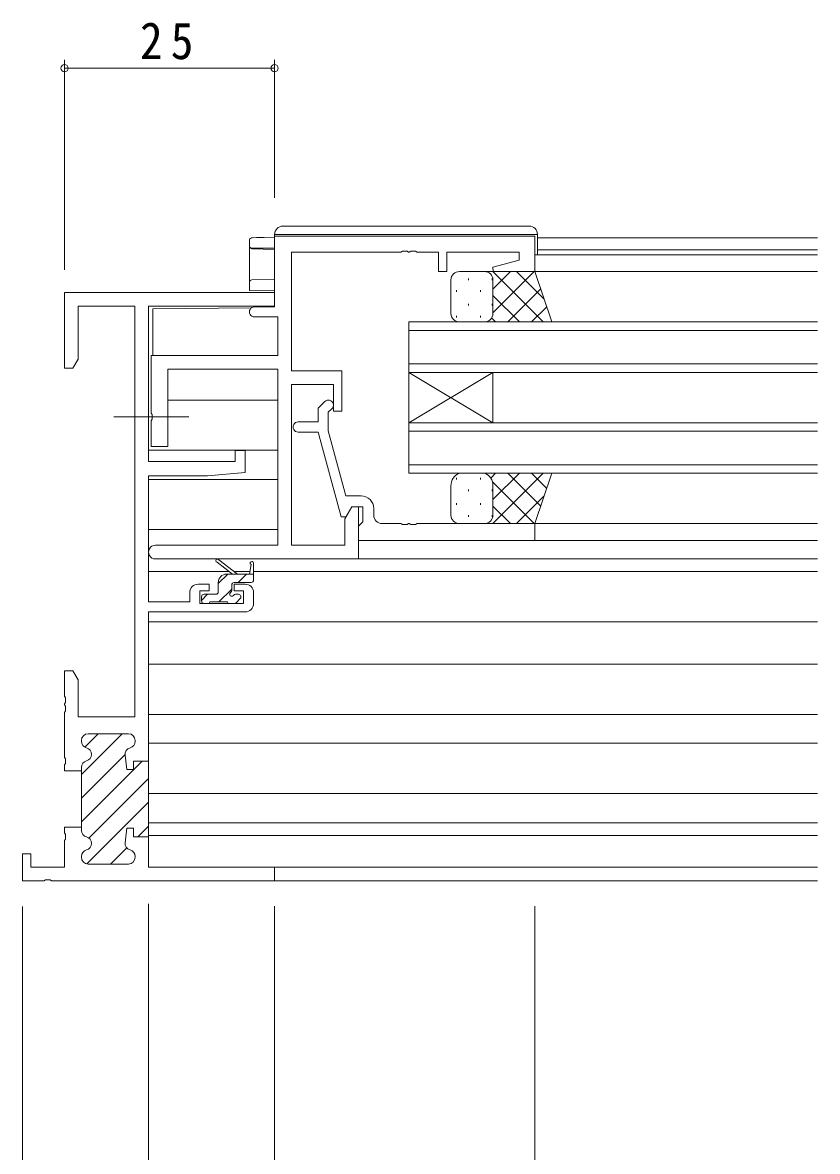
# Model space of a CAD drawing. Units: millimetres, scale not verified. Extents: x -594 to 539, y -420 to 386.
# Drawn here: x -330.2 to -235.6, y -290.6 to -156.3 of the extents above; entities that cross this region are included whole.
import ezdxf

# ---------------------------------------------------------------- set-up
doc = ezdxf.new("R2010")
doc.units = ezdxf.units.MM
doc.header["$LTSCALE"] = 2
doc.linetypes.add('CHAIN2', pattern=[12, 9, -1, 1, -1])
for name, color, linetype, lineweight in [('0-3_YKK_11', 7, 'Continuous', 9), ('0-4_YKK_12', 2, 'Continuous', 9), ('0-5_YKK_13', 4, 'Continuous', 9), ('0-7_YKK_D', 6, 'Continuous', 9)]:
    doc.layers.add(name, color=color, linetype=linetype, lineweight=lineweight)
doc.styles.add('ＭＳ ゴシック', font='')
doc.styles.get('ＭＳ ゴシック').set_extended_font_data('MS Gothic')

msp = doc.modelspace()

# ---------------------------------------------------------------- linework, layer by layer
at = {"layer": '0-3_YKK_11'}
for p, q in [((-300.206, -190.152), (-300.206, -181.752)), ((-300.206, -181.752), (-269.206, -181.752)), ((-269.206, -181.752), (-269.206, -185.952)), ((-298.206, -183.652), (-298.206, -197.752)), ((-285.164, -183.652), (-298.206, -183.652)), ((-284.981, -183.532), (-285.164, -183.652)), ((-284.431, -183.532), (-284.981, -183.532)), ((-284.247, -183.652), (-284.431, -183.532)), ((-284.164, -183.652), (-284.247, -183.652)), ((-283.981, -183.532), (-284.164, -183.652)), ((-283.431, -183.532), (-283.981, -183.532)), ((-283.247, -183.652), (-283.431, -183.532)), ((-280.706, -183.652), (-283.247, -183.652)), ((-280.706, -185.953), (-280.706, -183.652)), ((-279.706, -183.652), (-279.706, -185.953)), ((-271.106, -183.652), (-279.706, -183.652)), ((-271.106, -184.591), (-271.106, -183.652)), ((-274.235, -185.43), (-271.106, -184.591)), ((-279.706, -185.953), (-280.706, -185.953)), ((-274.166, -185.952), (-274.235, -185.43)), ((-269.206, -185.952), (-274.166, -185.952)), ((-325.206, -188.452), (-325.206, -197.452)), ((-300.206, -188.452), (-325.206, -188.452)), ((-300.206, -190.082), (-300.206, -188.452)), ((-323.576, -190.082), (-316.836, -190.082)), ((-323.576, -196.361), (-323.576, -190.082)), ((-316.836, -190.082), (-316.836, -238.952)), ((-315.206, -190.082), (-300.206, -190.082)), ((-315.206, -208.552), (-315.206, -190.082)), ((-302.606, -190.152), (-300.206, -190.152)), ((-299.836, -191.352), (-302.606, -191.352)), ((-299.836, -195.952), (-299.836, -191.352)), ((-314.906, -195.952), (-299.836, -195.952)), ((-314.906, -202.794), (-314.906, -195.952)), ((-324.206, -197.452), (-323.576, -196.361)), ((-325.206, -197.452), (-324.206, -197.452)), ((-312.906, -197.582), (-312.906, -206.752)), ((-299.836, -197.582), (-312.906, -197.582)), ((-299.836, -218.522), (-299.836, -197.582)), ((-298.206, -197.752), (-292.206, -197.752)), ((-292.206, -197.752), (-292.206, -202.552)), ((-298.206, -199.382), (-298.206, -218.522)), ((-293.206, -199.382), (-298.206, -199.382)), ((-293.206, -202.552), (-293.206, -199.382)), ((-294.23, -201.428), (-295.006, -202.204)), ((-314.786, -202.977), (-314.906, -202.794)), ((-295.006, -202.204), (-295.006, -203.852)), ((-293.806, -202.701), (-293.381, -202.277)), ((-293.806, -204.891), (-293.806, -202.701)), ((-292.206, -202.552), (-293.206, -202.552)), ((-314.906, -203.711), (-314.786, -203.527)), ((-314.906, -206.752), (-314.906, -203.711)), ((-314.786, -203.527), (-314.786, -202.977)), ((-295.006, -203.852), (-297.406, -203.852)), ((-297.406, -205.052), (-295.005, -205.052)), ((-295.005, -205.052), (-292.298, -215.152)), ((-291.726, -212.652), (-293.806, -204.891)), ((-312.906, -206.752), (-314.906, -206.752)), ((-304.906, -207.252), (-304.906, -208.552)), ((-303.706, -207.252), (-304.906, -207.252)), ((-303.706, -209.859), (-303.706, -207.252)), ((-304.906, -208.552), (-315.206, -208.552)), ((-315.206, -210.252), (-308.206, -210.252)), ((-315.206, -225.252), (-315.206, -210.252)), ((-308.206, -210.252), (-303.706, -209.859)), ((-289.906, -212.652), (-291.726, -212.652)), ((-291.836, -215.39), (-291.006, -213.952)), ((-291.698, -215.152), (-291.006, -213.952)), ((-291.006, -213.952), (-289.706, -213.952)), ((-291.006, -213.952), (-290.206, -213.952)), ((-290.206, -213.952), (-290.206, -220.152)), ((-289.706, -213.952), (-289.706, -215.752)), ((-288.406, -214.952), (-288.406, -214.152)), ((-292.298, -215.152), (-291.698, -215.152)), ((-291.836, -218.522), (-291.836, -215.39)), ((-289.906, -215.952), (-290.206, -216.252)), ((-290.206, -216.252), (-290.206, -217.952)), ((-289.706, -215.752), (-289.906, -215.952)), ((-285.164, -215.952), (-287.406, -215.952)), ((-284.981, -216.072), (-285.164, -215.952)), ((-284.431, -216.072), (-284.981, -216.072)), ((-284.247, -215.952), (-284.431, -216.072)), ((-284.164, -215.952), (-284.247, -215.952)), ((-283.981, -216.072), (-284.164, -215.952)), ((-283.431, -216.072), (-283.981, -216.072)), ((-283.247, -215.952), (-283.431, -216.072)), ((-269.206, -215.952), (-283.247, -215.952)), ((-269.206, -217.952), (-269.206, -215.952)), ((-314.391, -218.522), (-299.836, -218.522)), ((-298.206, -218.522), (-291.836, -218.522)), ((-290.206, -217.952), (-269.206, -217.952)), ((-290.206, -220.152), (-314.391, -220.152)), ((-310.306, -224.152), (-310.306, -225.252)), ((-308.006, -223.152), (-309.306, -223.152)), ((-309.106, -223.952), (-308.006, -223.952)), ((-309.106, -225.453), (-309.106, -223.952)), ((-308.006, -223.952), (-308.006, -223.152)), ((-305.006, -223.152), (-305.006, -223.952)), ((-303.706, -223.152), (-305.006, -223.152)), ((-305.006, -223.952), (-303.906, -223.952)), ((-303.906, -223.952), (-303.906, -225.453)), ((-302.706, -225.453), (-302.706, -224.152)), ((-310.306, -225.252), (-315.206, -225.252)), ((-303.906, -225.453), (-309.106, -225.453)), ((-315.206, -226.452), (-303.706, -226.452)), ((-315.206, -244.203), (-315.206, -226.452)), ((-325.206, -233.452), (-325.206, -236.494)), ((-324.206, -233.452), (-325.206, -233.452)), ((-323.576, -234.544), (-324.206, -233.452)), ((-323.576, -238.952), (-323.576, -234.544)), ((-325.206, -236.494), (-325.086, -236.678)), ((-325.086, -237.227), (-325.206, -237.411)), ((-325.206, -237.411), (-325.206, -237.494)), ((-325.206, -237.494), (-325.086, -237.678)), ((-325.086, -236.678), (-325.086, -237.227)), ((-325.086, -237.678), (-325.086, -238.227)), ((-325.086, -238.227), (-325.206, -238.411)), ((-325.206, -238.411), (-325.206, -243.744)), ((-316.836, -238.952), (-323.576, -238.952)), ((-323.206, -245.796), (-318.363, -240.952)), ((-323.206, -241.752), (-323.206, -241.853)), ((-323.206, -241.853), (-323.206, -241.752)), ((-322.792, -242.554), (-321.191, -240.952)), ((-317.606, -240.952), (-322.406, -240.952)), ((-322.406, -240.952), (-317.606, -240.952)), ((-316.806, -241.853), (-316.806, -241.752)), ((-316.806, -241.752), (-316.806, -241.853)), ((-325.206, -243.744), (-325.086, -243.928)), ((-325.086, -243.928), (-325.086, -244.477)), ((-323.206, -248.624), (-318.005, -243.424)), ((-323.206, -251.452), (-315.956, -244.203)), ((-317.806, -245.202), (-318.001, -243.493)), ((-318.001, -243.493), (-317.806, -245.202)), ((-317.006, -244.203), (-317.006, -245.202)), ((-315.206, -244.203), (-317.006, -244.203)), ((-317.006, -244.203), (-315.206, -244.203)), ((-317.006, -245.202), (-317.006, -244.203)), ((-315.206, -253.502), (-315.206, -244.203)), ((-315.206, -253.502), (-315.206, -244.203)), ((-325.086, -244.477), (-325.206, -244.661)), ((-325.206, -244.661), (-325.206, -245.352)), ((-325.206, -245.352), (-323.206, -245.352)), ((-323.206, -244.952), (-323.206, -245.352)), ((-323.206, -245.352), (-323.206, -244.952)), ((-323.206, -245.352), (-323.206, -252.052)), ((-317.006, -245.202), (-317.806, -245.202)), ((-317.806, -245.202), (-317.006, -245.202)), ((-322.304, -253.379), (-315.206, -246.281)), ((-322.538, -256.442), (-315.206, -249.109)), ((-325.206, -252.052), (-325.206, -252.744)), ((-323.206, -252.052), (-325.206, -252.052)), ((-323.206, -252.052), (-323.206, -252.453)), ((-323.206, -252.453), (-323.206, -252.052)), ((-318.001, -253.912), (-317.806, -252.202)), ((-317.806, -252.202), (-318.001, -253.912)), ((-317.806, -252.202), (-317.006, -252.202)), ((-317.006, -252.202), (-317.806, -252.202)), ((-317.006, -252.202), (-317.006, -253.202)), ((-317.006, -253.202), (-317.006, -252.202)), ((-316.47, -253.202), (-315.206, -251.938)), ((-325.206, -252.744), (-325.086, -252.928)), ((-325.086, -253.477), (-325.206, -253.661)), ((-325.206, -253.661), (-325.206, -256.823)), ((-325.086, -252.928), (-325.086, -253.477)), ((-317.006, -253.202), (-315.506, -253.202)), ((-315.206, -253.202), (-317.006, -253.202)), ((-315.206, -256.823), (-315.206, -253.202)), ((-319.72, -256.452), (-317.803, -254.535)), ((-330.206, -255.252), (-330.206, -258.452)), ((-329.206, -255.252), (-330.206, -255.252)), ((-329.206, -256.823), (-329.206, -255.252)), ((-323.206, -255.552), (-323.206, -255.653)), ((-323.206, -255.653), (-323.206, -255.552)), ((-322.406, -256.452), (-317.606, -256.452)), ((-317.606, -256.452), (-322.406, -256.452)), ((-316.806, -255.653), (-316.806, -255.552)), ((-316.806, -255.552), (-316.806, -255.653)), ((-325.206, -256.823), (-329.206, -256.823)), ((-300.206, -256.823), (-315.206, -256.823)), ((-300.206, -258.452), (-300.206, -256.823)), ((-330.206, -258.452), (-327.664, -258.452)), ((-327.664, -258.452), (-327.481, -258.332)), ((-327.481, -258.332), (-326.931, -258.332)), ((-326.931, -258.332), (-326.747, -258.452)), ((-326.747, -258.452), (-300.206, -258.452)), ((-326.747, -258.452), (-300.206, -258.452))]:
    msp.add_line(p, q, dxfattribs=at)
for centre, radius, start, end in [((-302.606, -190.752), 0.6, 89.99998, 270), ((-293.806, -201.852), 0.6, 314.99998, 135), ((-297.406, -204.452), 0.6, 89.99998, 270), ((-289.906, -214.152), 1.5, 0, 89.99998), ((-287.406, -214.952), 1, 180, 269.99998), ((-314.391, -219.337), 0.815, 89.99998, 270), ((-309.306, -224.152), 1, 90, 179.99998), ((-303.706, -224.152), 1, 0, 89.99998), ((-303.706, -225.453), 1, 270, 359.99998), ((-322.406, -241.752), 0.8, 90, 179.99998), ((-322.406, -241.752), 0.8, 90, 179.99998), ((-317.606, -241.752), 0.8, 0, 89.99998), ((-317.606, -241.752), 0.8, 0, 89.99998), ((-322.406, -241.853), 0.8, 180.00002, 255.52251), ((-322.406, -241.853), 0.8, 180.00002, 255.52251), ((-322.806, -243.402), 0.8, 284.47751, 75.52248), ((-322.806, -243.402), 0.8, 284.47751, 75.52248), ((-317.206, -243.402), 0.8, 104.47752, 186.50302), ((-317.206, -243.402), 0.8, 104.47752, 186.50302), ((-317.606, -241.853), 0.8, 284.47748, 359.99997), ((-317.606, -241.853), 0.8, 284.47748, 359.99997), ((-322.406, -244.952), 0.8, 104.47748, 179.99997), ((-322.406, -244.952), 0.8, 104.47748, 179.99997), ((-322.406, -252.453), 0.8, 180.00002, 255.52251), ((-322.406, -252.453), 0.8, 180.00002, 255.52251), ((-322.806, -254.002), 0.8, 284.47751, 75.52248), ((-322.806, -254.002), 0.8, 284.47751, 75.52248), ((-322.406, -255.552), 0.8, 104.47748, 179.99997), ((-322.406, -255.552), 0.8, 104.47748, 179.99997), ((-317.206, -254.002), 0.8, 173.49696, 255.52246), ((-317.206, -254.002), 0.8, 173.49696, 255.52246), ((-317.606, -255.552), 0.8, 0.00002, 75.52251), ((-317.606, -255.552), 0.8, 0.00002, 75.52251), ((-322.406, -255.653), 0.8, 180, 269.99998), ((-322.406, -255.653), 0.8, 180, 269.99998), ((-317.606, -255.653), 0.8, 270, 359.99998), ((-317.606, -255.653), 0.8, 270, 359.99998)]:
    msp.add_arc(centre, radius, start, end, dxfattribs=at)
at = {"layer": '0-4_YKK_12'}
for p, q in [((-268.906, -181.952), (-235.581, -181.952)), ((-269.206, -183.952), (-235.581, -183.952)), ((-268.906, -183.352), (-235.581, -183.352)), ((-269.706, -185.953), (-235.581, -185.953)), ((-284.206, -197.952), (-284.206, -191.953)), ((-284.206, -191.953), (-235.581, -191.953)), ((-235.581, -192.953), (-284.206, -192.952)), ((-284.206, -196.952), (-235.581, -196.952)), ((-284.206, -203.952), (-274.206, -197.952)), ((-284.206, -197.952), (-274.206, -203.952)), ((-284.206, -197.952), (-284.206, -203.952)), ((-235.581, -197.953), (-284.206, -197.952)), ((-274.206, -197.952), (-274.206, -203.952)), ((-299.836, -201.252), (-312.906, -201.252)), ((-284.206, -209.952), (-284.206, -203.952)), ((-284.206, -203.952), (-235.581, -203.953)), ((-235.581, -204.953), (-284.206, -204.953)), ((-315.206, -207.206), (-299.836, -207.206)), ((-284.206, -208.952), (-235.581, -208.952)), ((-315.206, -210.699), (-299.836, -210.699)), ((-235.581, -209.953), (-284.206, -209.952)), ((-269.706, -215.952), (-235.581, -215.952)), ((-299.836, -216.652), (-315.206, -216.652)), ((-269.506, -217.952), (-235.581, -217.952)), ((-290.506, -220.152), (-235.581, -220.152)), ((-315.206, -221.652), (-305.595, -221.652)), ((-305.001, -221.652), (-303.151, -221.652)), ((-302.706, -221.652), (-235.581, -221.652)), ((-235.581, -227.652), (-315.206, -227.652)), ((-315.206, -232.652), (-235.581, -232.652)), ((-315.206, -238.652), (-235.581, -238.652)), ((-315.206, -242.052), (-235.581, -242.052)), ((-315.206, -248.053), (-235.581, -248.053)), ((-315.206, -253.052), (-235.581, -253.052)), ((-314.906, -256.823), (-235.581, -256.823)), ((-300.506, -258.452), (-235.581, -258.452))]:
    msp.add_line(p, q, dxfattribs=at)
at = {"layer": '0-5_YKK_13'}
for p, q in [((-269.906, -180.552), (-299.206, -180.552)), ((-303.206, -182.887), (-303.206, -182.251)), ((-300.258, -181.858), (-300.206, -181.857)), ((-268.906, -181.552), (-268.905, -183.952)), ((-300.206, -183.187), (-300.258, -183.186)), ((-278.206, -185.952), (-275.206, -185.952)), ((-269.206, -185.952), (-275.206, -185.952)), ((-274.97, -185.981), (-274.942, -185.952)), ((-274.237, -185.952), (-268.237, -191.953)), ((-274.206, -190.873), (-269.285, -185.952)), ((-274.206, -188.044), (-272.114, -185.952)), ((-271.409, -185.952), (-268.104, -189.258)), ((-267.206, -191.953), (-269.206, -185.952)), ((-302.911, -186.935), (-300.235, -186.888)), ((-300.235, -186.888), (-300.206, -186.887)), ((-279.206, -190.952), (-279.206, -186.952)), ((-277.126, -186.772), (-277.126, -186.972)), ((-274.296, -186.772), (-274.296, -186.972)), ((-274.206, -186.952), (-274.206, -190.952)), ((-274.206, -186.952), (-274.206, -190.952)), ((-272.457, -191.953), (-268.518, -188.014)), ((-300.206, -188.247), (-300.232, -188.247)), ((-278.541, -188.187), (-278.541, -188.387)), ((-275.711, -188.187), (-275.711, -188.387)), ((-274.206, -188.813), (-271.066, -191.953)), ((-302.975, -190.279), (-314.706, -190.382)), ((-314.706, -195.969), (-314.706, -190.382)), ((-277.126, -189.802), (-277.126, -190.002)), ((-274.296, -189.802), (-274.296, -190.002)), ((-269.629, -191.953), (-267.811, -190.135)), ((-278.541, -191.217), (-278.541, -191.417)), ((-275.206, -191.953), (-278.206, -191.953)), ((-275.711, -191.217), (-275.711, -191.417)), ((-275.206, -191.953), (-267.206, -191.953)), ((-274.36, -191.487), (-273.894, -191.953)), ((-278.541, -210.688), (-278.541, -210.488)), ((-275.206, -209.952), (-278.206, -209.952)), ((-275.711, -210.688), (-275.711, -210.488)), ((-275.206, -209.952), (-267.206, -209.952)), ((-274.47, -210.528), (-273.894, -209.952)), ((-274.237, -215.953), (-268.237, -209.952)), ((-274.206, -213.092), (-271.066, -209.952)), ((-272.457, -209.952), (-268.518, -213.891)), ((-269.629, -209.952), (-267.811, -211.77)), ((-267.206, -209.952), (-269.206, -215.952)), ((-279.206, -211.453), (-279.206, -214.952)), ((-277.126, -212.102), (-277.126, -211.902)), ((-274.296, -212.102), (-274.296, -211.902)), ((-274.261, -210.977), (-269.285, -215.952)), ((-274.206, -214.952), (-274.206, -211.453)), ((-274.206, -214.952), (-274.206, -211.453)), ((-278.541, -213.718), (-278.541, -213.518)), ((-275.711, -213.718), (-275.711, -213.518)), ((-271.409, -215.952), (-268.104, -212.647)), ((-274.206, -213.861), (-272.114, -215.952)), ((-278.206, -215.953), (-275.206, -215.953)), ((-277.126, -215.133), (-277.126, -214.933)), ((-269.206, -215.952), (-275.206, -215.953)), ((-274.97, -215.924), (-274.942, -215.953)), ((-274.296, -215.132), (-274.296, -214.933)), ((-304.606, -221.952), (-306.824, -220.27)), ((-305.206, -221.952), (-307.025, -220.552)), ((-303.006, -220.826), (-303.204, -221.952)), ((-302.706, -222.652), (-302.706, -220.653)), ((-306.906, -223.085), (-305.774, -221.952)), ((-306.906, -224.052), (-306.906, -222.952)), ((-305.906, -221.952), (-302.706, -221.952)), ((-305.006, -222.952), (-303.006, -222.952)), ((-304.529, -222.952), (-303.529, -221.952)), ((-306.829, -225.252), (-305.306, -223.73)), ((-305.306, -223.892), (-305.306, -223.253)), ((-308.906, -225.085), (-308.174, -224.353)), ((-308.906, -224.652), (-308.906, -225.152)), ((-307.206, -224.353), (-308.606, -224.353)), ((-308.606, -225.453), (-308.106, -225.453)), ((-307.906, -225.252), (-305.806, -225.252)), ((-305.606, -225.453), (-305.006, -225.453)), ((-304.506, -224.353), (-304.845, -224.353)), ((-304.794, -225.365), (-304.294, -224.865)), ((-315.206, -251.551), (-235.581, -251.551))]:
    msp.add_line(p, q, dxfattribs=at)
at = {"layer": '0-5_YKK_13', "linetype": 'CHAIN2'}
msp.add_line((-319.336, -203.252), (-310.406, -203.252), dxfattribs=at)
at = {"layer": '0-5_YKK_13'}
for points in [[(-302.886, -181.943), (-302.908, -181.945), (-302.95, -181.952), (-302.978, -181.958), (-303.01, -181.969), (-303.051, -181.988), (-303.099, -182.021), (-303.148, -182.073), (-303.186, -182.144), (-303.205, -182.229), (-303.206, -182.251)], [(-300.258, -181.858), (-301.436, -181.884), (-302.366, -181.913), (-302.861, -181.941)], [(-300.206, -182.252), (-300.206, -181.552), (-299.706, -181.552)], [(-299.706, -181.552), (-269.406, -181.552), (-268.906, -181.552)], [(-303.206, -187.235), (-303.206, -182.977), (-303.206, -182.887)], [(-303.206, -182.977), (-303.12, -183.18), (-302.911, -183.267), (-300.206, -183.313)], [(-302.892, -183.182), (-302.906, -183.184), (-302.911, -183.187)], [(-300.258, -183.186), (-301.494, -183.17), (-302.443, -183.169), (-302.892, -183.182)], [(-300.232, -188.247), (-303.206, -188.195), (-303.206, -187.235)]]:
    msp.add_lwpolyline(points, dxfattribs=at)
for centre, radius, start, end in [((-299.206, -181.552), 1, 90, 180), ((-269.906, -181.552), 1, 0, 90), ((-302.906, -182.887), 0.3, 180.00426, 269.00446), ((-278.206, -186.952), 1, 89.99989, 179.99989), ((-275.206, -186.952), 1, 359.99989, 89.99989), ((-275.206, -186.952), 1, 359.99989, 89.99989), ((-302.906, -187.235), 0.3, 90.99998, 180), ((-278.206, -190.952), 1, 179.99989, 269.99989), ((-275.206, -190.952), 1, 269.99989, 359.99989), ((-275.206, -190.952), 1, 269.99989, 359.99989), ((-277.673, -211.391), 1.534, 110.30881, 182.31169), ((-275.738, -211.391), 1.534, 357.68842, 69.69136), ((-275.738, -211.391), 1.534, 357.68842, 69.69136), ((-278.206, -214.952), 1, 180.00009, 270.00009), ((-275.206, -214.952), 1, 270.00009, 0.00009), ((-275.206, -214.952), 1, 270.00009, 0.00009), ((-307.006, -220.352), 0.2, 24.41711, 264.41711), ((-302.906, -220.653), 0.2, 0, 239.99998), ((-305.906, -222.952), 1, 90, 180), ((-305.006, -223.253), 0.3, 90, 180), ((-303.006, -222.652), 0.3, 270, 0), ((-307.206, -224.052), 0.3, 270, 0), ((-305.306, -224.353), 0.25, 123.05573, 326.94426), ((-305.606, -223.892), 0.3, 303.05573, 0), ((-308.606, -224.652), 0.3, 90, 180), ((-308.606, -225.152), 0.3, 180, 270), ((-308.106, -225.252), 0.2, 270, 0), ((-305.606, -225.252), 0.2, 180, 270), ((-304.845, -224.652), 0.3, 90, 146.94426), ((-305.006, -225.152), 0.3, 270, 314.99998), ((-304.506, -224.652), 0.3, 314.99998, 90)]:
    msp.add_arc(centre, radius, start, end, dxfattribs=at)
at = {"layer": '0-7_YKK_D'}
for p, q in [((-325.206, -185.734), (-325.206, -160.752)), ((-300.206, -177.167), (-300.206, -160.752)), ((-325.206, -161.752), (-300.206, -161.752)), ((-330.206, -261.497), (-330.206, -350.15)), ((-315.206, -261.2), (-315.206, -310.15)), ((-300.206, -261.452), (-300.206, -310.15)), ((-300.206, -261.452), (-300.206, -310.15)), ((-300.206, -261.452), (-300.206, -350.15)), ((-269.206, -261.452), (-269.206, -310.15)), ((-300.206, -280.452), (-300.206, -350.15))]:
    msp.add_line(p, q, dxfattribs=at)
for centre in [(-325.206, -161.752), (-300.206, -161.752)]:
    msp.add_circle(centre, 0.425, dxfattribs=at)

# ---------------------------------------------------------------- texts
at = {"layer": '0-7_YKK_D', "color": 7, "insert": (-316.226, -160.752), "char_height": 4.399, "attachment_point": 7, "style": 'ＭＳ ゴシック'}
msp.add_mtext('\\T1.36;\\W0.9;25', dxfattribs=at)

doc.saveas('drawing.dxf')
